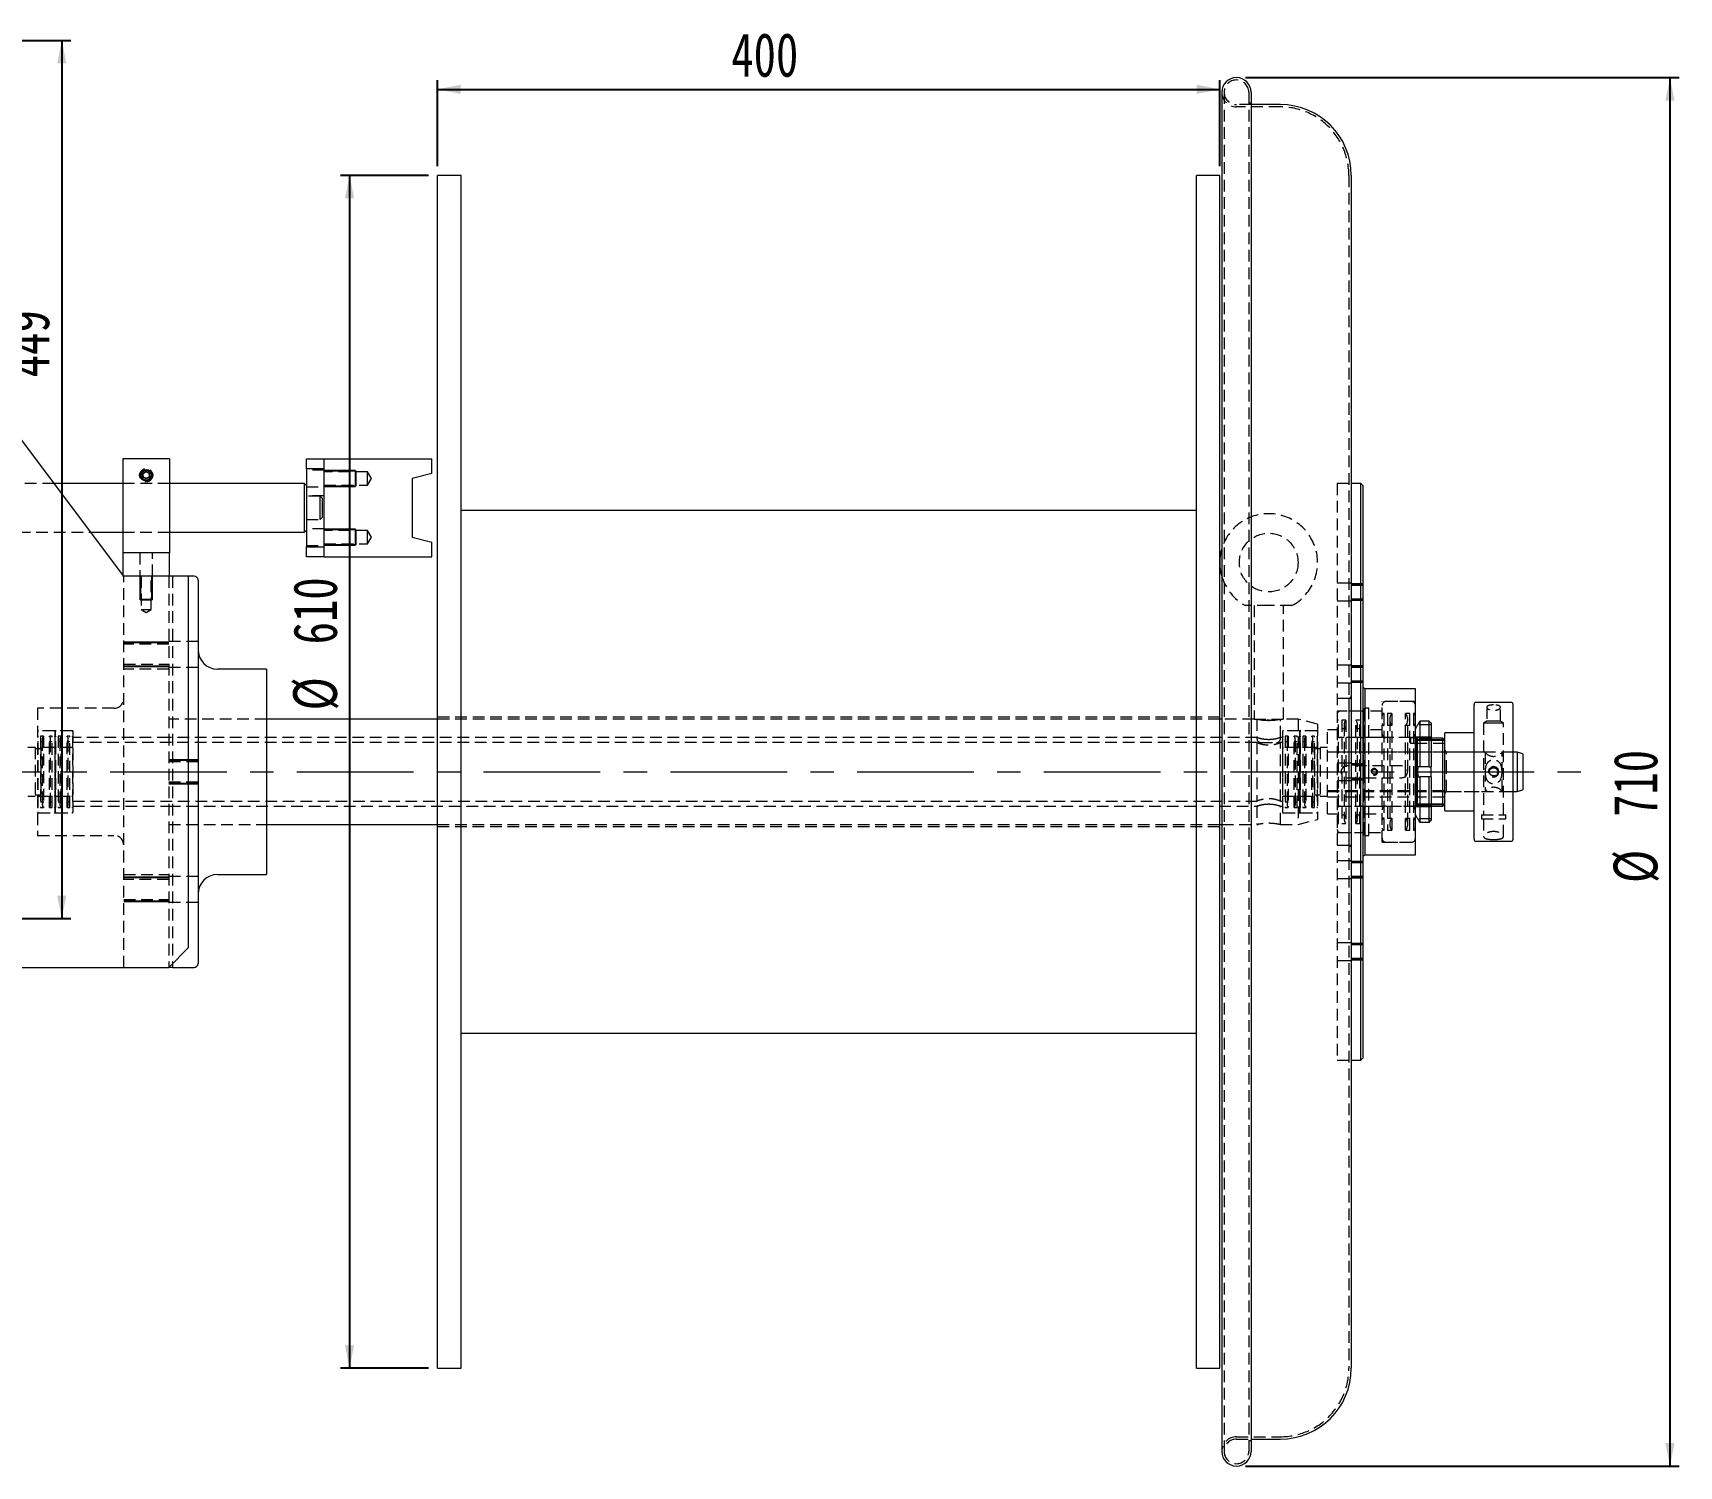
# Model space of a CAD drawing. Header units: millimetres. Extents: x 0 to 3953, y 1 to 2793.
# Drawn here: x 1233 to 2075, y 554 to 1286 of the extents above; entities that cross this region are included whole.
import ezdxf

# ---------------------------------------------------------------- set-up
doc = ezdxf.new("R2010")
doc.units = ezdxf.units.MM
doc.header["$LTSCALE"] = 4.7
doc.linetypes.add('CENTERX2', pattern=[20.32, 12.7, -2.54, 2.54, -2.54])
doc.linetypes.add('HIDDEN', pattern=[1.905, 1.27, -0.635])
doc.layers.add('D', color=1, linetype='Continuous')
doc.layers.add('SLD-0', color=7, linetype='Continuous', lineweight=15)
doc.styles.add('SLDTEXTSTYLE1', font='TXT', dxfattribs={"width": 0.75})
doc.dimstyles.new('SLDDIMSTYLE0', dxfattribs={"dimtxt": 22.38375, "dimasz": 11.75, "dimexe": 0, "dimexo": 0.0625, "dimgap": 5.595937, "dimtad": 1, "dimrnd": 1e-09, "dimzin": 12, "dimdsep": 46, "dimtxsty": 'SLDTEXTSTYLE1', "dimsah": 1, "dimcen": 0.09, "dimadec": 0, "dimazin": 3, "dimtfac": 1, "dimtofl": 0, "dimtmove": 0, "dimatfit": 3, "dimfxl": 0, "dimfrac": 2, "dimtolj": 1, "dimtzin": 12, "dimarcsym": 0})

# ---------------------------------------------------------------- blocks, each defined once
blk = doc.blocks.new('_D_13')
at = {"layer": 'D'}
for p, q in [((1435.49, 1213.59), (1390.49, 1213.59)), ((1395.15, 1213.59), (1395.15, 603.59)), ((1435.49, 603.59), (1390.49, 603.59))]:
    blk.add_line(p, q, dxfattribs=at)
for points in [[(1395.15, 1213.59), (1392.8, 1201.84), (1397.5, 1201.84)], [(1395.15, 603.59), (1397.5, 615.34), (1392.8, 615.34)]]:
    blk.add_solid(points, dxfattribs=at)
at = {"layer": 'D', "char_height": 22.384, "attachment_point": 1, "rotation": 90, "style": 'SLDTEXTSTYLE1'}
for s, insert in [('610', (1366.29, 973.78)), ('%%c', (1366.29, 939.99))]:
    blk.add_mtext(s, dxfattribs=dict(at, insert=insert))
blk = doc.blocks.new('_D_14')
at = {"layer": 'D'}
for p, q in [((1440.14, 1218.25), (1440.14, 1262.24)), ((1440.14, 1257.58), (1840.14, 1257.58)), ((1840.14, 1218.25), (1840.14, 1262.24))]:
    blk.add_line(p, q, dxfattribs=at)
for points in [[(1440.14, 1257.58), (1451.89, 1255.23), (1451.89, 1259.93)], [(1840.14, 1257.58), (1828.39, 1259.93), (1828.39, 1255.23)]]:
    blk.add_solid(points, dxfattribs=at)
at = {"layer": 'D', "insert": (1590.34, 1286.43), "char_height": 22.384, "attachment_point": 1, "style": 'SLDTEXTSTYLE1'}
blk.add_mtext('400', dxfattribs=at)
blk = doc.blocks.new('_D_16')
at = {"layer": 'D'}
for p, q in [((1207.8, 1282.59), (1252.66, 1282.59)), ((1248, 1282.59), (1248, 833.59)), ((1207.8, 833.59), (1252.66, 833.59))]:
    blk.add_line(p, q, dxfattribs=at)
for points in [[(1248, 1282.59), (1245.65, 1270.84), (1250.35, 1270.84)], [(1248, 833.59), (1250.35, 845.34), (1245.65, 845.34)]]:
    blk.add_solid(points, dxfattribs=at)
at = {"layer": 'D', "insert": (1219.15, 1110.38), "char_height": 22.384, "attachment_point": 1, "rotation": 90, "style": 'SLDTEXTSTYLE1'}
blk.add_mtext('449', dxfattribs=at)
blk = doc.blocks.new('_D_20')
at = {"layer": 'D'}
for p, q in [((1853.3, 1263.59), (2075, 1263.59)), ((2070.34, 1263.59), (2070.34, 553.59)), ((1853.3, 553.59), (2075, 553.59))]:
    blk.add_line(p, q, dxfattribs=at)
for points in [[(2070.34, 1263.59), (2067.99, 1251.84), (2072.69, 1251.84)], [(2070.34, 553.59), (2072.69, 565.34), (2067.99, 565.34)]]:
    blk.add_solid(points, dxfattribs=at)
at = {"layer": 'D', "char_height": 22.384, "attachment_point": 1, "rotation": 90, "style": 'SLDTEXTSTYLE1'}
for s, insert in [('710', (2041.49, 885.53)), ('%%c', (2041.49, 851.75))]:
    blk.add_mtext(s, dxfattribs=dict(at, insert=insert))

msp = doc.modelspace()

# ---------------------------------------------------------------- linework, layer by layer
at = {"color": 7, "linetype": 'Continuous', "lineweight": 15}
for p, q in [((1841.144, 1256.093), (1841.144, 561.093)), ((1856.144, 1256.093), (1856.144, 561.093)), ((1871.144, 1249.793), (1856.144, 1249.793)), ((1452.144, 1213.593), (1440.144, 1213.593)), ((1440.144, 908.593), (1440.144, 1213.593)), ((1452.144, 908.593), (1452.144, 1213.593)), ((1840.144, 1213.593), (1828.144, 1213.593)), ((1828.144, 908.593), (1828.144, 1213.593)), ((1840.144, 908.593), (1840.144, 1213.593)), ((1907.344, 1213.593), (1907.344, 603.593)), ((1279.644, 1008.593), (1204.644, 1108.593)), ((1303.144, 1068.593), (1279.144, 1068.593)), ((1279.144, 1068.593), (1279.144, 1020.593)), ((1303.144, 1068.593), (1303.144, 1020.593)), ((1373.144, 1068.593), (1382.144, 1068.593)), ((1373.144, 1063.593), (1373.144, 1068.593)), ((1382.144, 1063.593), (1373.144, 1063.593)), ((1373.144, 1063.593), (1373.144, 1023.593)), ((1382.144, 1018.593), (1382.144, 1068.593)), ((1382.144, 1068.593), (1437.144, 1068.593)), ((1437.144, 1061.093), (1427.144, 1058.593)), ((1437.144, 1061.093), (1437.144, 1068.593)), ((1279.144, 1056.093), (1244.019, 1056.093)), ((1372.144, 1056.093), (1303.144, 1056.093)), ((1373.144, 1055.093), (1372.144, 1056.093)), ((1372.144, 1043.593), (1372.144, 1056.093)), ((1427.144, 1058.593), (1427.144, 1028.593)), ((1912.344, 1056.093), (1907.344, 1056.093)), ((1913.344, 1055.093), (1912.344, 1056.093)), ((1912.344, 761.093), (1912.344, 1056.093)), ((1913.344, 1055.093), (1913.344, 762.093)), ((1372.144, 1031.093), (1372.144, 1043.593)), ((1828.144, 1042.293), (1452.144, 1042.293)), ((1262.769, 1031.093), (1279.144, 1031.093)), ((1303.144, 1031.093), (1372.144, 1031.093)), ((1372.144, 1031.093), (1373.144, 1032.093)), ((1427.144, 1028.593), (1437.144, 1026.093)), ((1303.144, 1020.593), (1279.144, 1020.593)), ((1279.144, 1020.593), (1279.144, 1009.259)), ((1303.144, 1008.593), (1303.144, 1020.593)), ((1373.144, 1023.593), (1382.144, 1023.593)), ((1373.144, 1018.593), (1373.144, 1023.593)), ((1382.144, 1018.593), (1373.144, 1018.593)), ((1382.144, 1018.593), (1437.144, 1018.593)), ((1437.144, 1018.593), (1437.144, 1026.093)), ((1312.644, 1008.593), (1279.644, 1008.593)), ((1315.644, 1008.593), (1312.644, 1008.593)), ((1312.644, 1008.593), (1312.644, 818.593)), ((1317.644, 1006.593), (1317.644, 810.593)), ((1352.644, 961.093), (1327.644, 961.093)), ((1352.644, 961.093), (1352.644, 856.093)), ((1914.344, 951.093), (1913.344, 952.093)), ((1940.144, 951.093), (1914.344, 951.093)), ((1914.344, 951.093), (1914.344, 866.093)), ((1940.144, 908.593), (1940.144, 951.093)), ((1970.144, 908.593), (1970.144, 943.093)), ((1989.144, 944.093), (1971.144, 944.093)), ((1990.144, 908.593), (1990.144, 943.093)), ((1440.144, 935.593), (1352.644, 935.593)), ((1841.144, 935.593), (1840.144, 935.593)), ((1942.453, 934.472), (1942.453, 911.093)), ((1947.144, 934.472), (1942.453, 934.472)), ((1947.144, 911.093), (1947.144, 934.472)), ((1941.313, 932.617), (1940.144, 930.593)), ((1948.144, 933.467), (1948.144, 911.093)), ((1970.144, 928.593), (1955.144, 928.593)), ((1955.144, 908.593), (1955.144, 928.593)), ((1954.144, 925.739), (1948.144, 925.739)), ((1954.144, 891.093), (1954.144, 925.739)), ((1954.144, 925.739), (1955.144, 924.717)), ((1992.144, 918.593), (1990.144, 918.593)), ((1995.144, 917.789), (1992.144, 918.593)), ((1992.144, 918.593), (1992.144, 898.593)), ((1995.144, 917.789), (1995.144, 899.397)), ((1947.144, 911.093), (1942.453, 911.093)), ((1947.144, 911.093), (1948.144, 911.093)), ((1948.144, 906.093), (1948.144, 911.093)), ((1440.144, 603.593), (1440.144, 908.593)), ((1452.144, 603.593), (1452.144, 908.593)), ((1828.144, 603.593), (1828.144, 908.593)), ((1840.144, 603.593), (1840.144, 908.593)), ((1940.144, 866.093), (1940.144, 908.593)), ((1941.374, 906.093), (1942.453, 906.093)), ((1942.453, 906.093), (1942.453, 882.713)), ((1947.144, 906.093), (1942.453, 906.093)), ((1947.144, 882.713), (1947.144, 906.093)), ((1948.144, 906.093), (1947.144, 906.093)), ((1948.144, 906.093), (1948.144, 883.718)), ((1955.144, 888.593), (1955.144, 908.593)), ((1970.144, 874.093), (1970.144, 908.593)), ((1990.144, 874.093), (1990.144, 908.593)), ((1990.144, 898.593), (1992.144, 898.593)), ((1992.144, 898.593), (1995.144, 899.397)), ((1940.144, 886.593), (1941.313, 884.568)), ((1948.144, 891.093), (1954.144, 891.093)), ((1954.144, 891.093), (1955.144, 892.093)), ((1955.144, 888.593), (1970.144, 888.593)), ((1352.644, 881.593), (1440.144, 881.593)), ((1840.144, 881.593), (1841.144, 881.593)), ((1947.144, 882.713), (1942.453, 882.713)), ((1971.144, 873.093), (1989.144, 873.093)), ((1913.344, 865.093), (1914.344, 866.093)), ((1914.344, 866.093), (1940.144, 866.093)), ((1327.644, 856.093), (1352.644, 856.093)), ((1302.644, 808.593), (1312.644, 818.593)), ((1172.144, 808.593), (1302.644, 808.593)), ((1304.644, 808.593), (1302.644, 808.593)), ((1304.644, 810.593), (1304.644, 808.593)), ((1304.644, 808.593), (1315.644, 808.593)), ((1452.144, 774.893), (1828.144, 774.893)), ((1907.344, 761.093), (1912.344, 761.093)), ((1912.344, 761.093), (1913.344, 762.093)), ((1440.144, 603.593), (1452.144, 603.593)), ((1828.144, 603.593), (1840.144, 603.593)), ((1856.144, 567.393), (1871.144, 567.393))]:
    msp.add_line(p, q, dxfattribs=at)
at = {"color": 7, "linetype": 'HIDDEN', "lineweight": 0}
for p, q in [((1842.344, 1256.093), (1842.344, 561.093)), ((1854.944, 1256.093), (1854.944, 561.093)), ((1856.144, 1249.793), (1848.644, 1249.793)), ((1871.144, 1248.593), (1848.644, 1248.593)), ((1856.144, 1250.593), (1854.944, 1250.593)), ((1906.144, 1213.593), (1906.144, 603.593)), ((1289.494, 1061.212), (1291.144, 1062.165)), ((1289.494, 1059.307), (1289.494, 1061.212)), ((1291.144, 1062.165), (1292.794, 1061.212)), ((1292.794, 1061.212), (1292.794, 1059.307)), ((1382.144, 1062.843), (1373.144, 1062.843)), ((1404.394, 1061.993), (1382.144, 1061.993)), ((1404.394, 1058.593), (1404.394, 1061.993)), ((1406.437, 1058.593), (1404.394, 1061.993)), ((1244.019, 1056.093), (1199.144, 1056.093)), ((1303.144, 1056.093), (1279.144, 1056.093)), ((1303.144, 1056.073), (1279.144, 1056.073)), ((1291.144, 1058.354), (1289.494, 1059.307)), ((1292.794, 1059.307), (1291.144, 1058.354)), ((1373.144, 1054.343), (1382.144, 1054.343)), ((1382.144, 1055.193), (1404.394, 1055.193)), ((1404.394, 1055.193), (1404.394, 1058.593)), ((1404.394, 1055.193), (1406.437, 1058.593)), ((1900.144, 1056.093), (1900.144, 761.093)), ((1906.144, 1056.093), (1900.144, 1056.093)), ((1382.144, 1049.643), (1373.144, 1049.643)), ((1380.144, 1049.593), (1373.144, 1049.593)), ((1380.144, 1043.593), (1380.144, 1049.593)), ((1381.144, 1048.593), (1380.144, 1049.593)), ((1381.144, 1048.593), (1381.144, 1043.593)), ((1373.144, 1037.593), (1380.144, 1037.593)), ((1373.144, 1037.543), (1382.144, 1037.543)), ((1380.144, 1037.593), (1380.144, 1043.593)), ((1380.144, 1037.593), (1381.144, 1038.593)), ((1381.144, 1043.593), (1381.144, 1038.593)), ((1199.144, 1031.093), (1262.769, 1031.093)), ((1279.144, 1031.093), (1303.144, 1031.093)), ((1279.144, 1031.093), (1303.144, 1031.093)), ((1382.144, 1032.843), (1373.144, 1032.843)), ((1404.394, 1031.993), (1382.144, 1031.993)), ((1404.394, 1028.593), (1404.394, 1031.993)), ((1406.437, 1028.593), (1404.394, 1031.993)), ((1404.394, 1025.193), (1404.394, 1028.593)), ((1404.394, 1025.193), (1406.437, 1028.593)), ((1287.844, 1020.593), (1287.844, 1008.593)), ((1294.444, 1008.593), (1294.444, 1020.593)), ((1373.144, 1024.343), (1382.144, 1024.343)), ((1382.144, 1025.193), (1404.394, 1025.193)), ((1279.144, 1009.259), (1279.144, 1008.593)), ((1279.144, 1008.593), (1279.644, 1008.593)), ((1279.644, 808.593), (1279.644, 1008.593)), ((1288.644, 1008.593), (1288.644, 991.593)), ((1293.644, 991.593), (1293.644, 1008.593)), ((1302.644, 1008.593), (1302.644, 808.593)), ((1304.644, 1008.593), (1304.644, 810.593)), ((1906.144, 1005.017), (1900.144, 1005.017)), ((1907.344, 1005.017), (1906.144, 1005.017)), ((1913.344, 1003.917), (1907.344, 1003.917)), ((1857.644, 993.593), (1857.644, 935.593)), ((1872.644, 935.593), (1872.644, 993.593)), ((1900.144, 996.017), (1906.144, 996.017)), ((1906.144, 996.017), (1907.344, 996.017)), ((1907.344, 997.117), (1913.344, 997.117)), ((1288.644, 991.593), (1293.644, 991.593)), ((1288.644, 991.593), (1291.144, 990.091)), ((1291.144, 990.091), (1293.644, 991.593)), ((1302.644, 973.797), (1279.644, 973.797)), ((1317.644, 975.197), (1302.644, 975.197)), ((1279.644, 963.597), (1302.644, 963.597)), ((1302.644, 961.093), (1279.644, 961.093)), ((1302.644, 961.093), (1279.644, 961.093)), ((1302.644, 962.197), (1317.644, 962.197)), ((1906.144, 963.093), (1900.144, 963.093)), ((1907.344, 963.093), (1906.144, 963.093)), ((1913.344, 961.993), (1907.344, 961.993)), ((1900.144, 954.093), (1906.144, 954.093)), ((1906.144, 954.093), (1907.344, 954.093)), ((1907.344, 955.193), (1913.344, 955.193)), ((1906.344, 946.093), (1900.144, 946.093)), ((1906.144, 946.093), (1900.144, 946.093)), ((1907.344, 946.093), (1906.144, 946.093)), ((1907.344, 947.093), (1906.344, 946.093)), ((1906.344, 908.593), (1906.344, 946.093)), ((1923.144, 908.593), (1923.144, 944.593)), ((1940.144, 944.593), (1923.144, 944.593)), ((1938.144, 944.593), (1925.144, 944.593)), ((1235.644, 941.093), (1235.644, 876.093)), ((1274.644, 941.093), (1235.644, 941.093)), ((1352.644, 935.593), (1302.644, 935.593)), ((1352.644, 935.593), (1302.644, 935.593)), ((1840.144, 936.593), (1440.144, 936.593)), ((1840.144, 935.593), (1440.144, 935.593)), ((1857.644, 935.593), (1841.144, 935.593)), ((1857.644, 935.593), (1872.644, 935.593)), ((1859.144, 935.593), (1859.144, 925.593)), ((1859.144, 935.593), (1859.144, 926.071)), ((1865.535, 934.932), (1864.302, 934.943)), ((1871.144, 925.593), (1871.144, 935.593)), ((1871.144, 926.073), (1871.144, 935.593)), ((1880.144, 935.593), (1872.644, 935.593)), ((1880.144, 935.593), (1880.144, 881.593)), ((1890.144, 932.913), (1880.144, 935.593)), ((1914.144, 939.593), (1900.144, 939.593)), ((1900.894, 935.093), (1900.144, 935.093)), ((1900.894, 882.093), (1900.894, 935.093)), ((1912.644, 939.593), (1901.644, 939.593)), ((1902.477, 935.093), (1902.477, 908.593)), ((1904.628, 935.093), (1902.477, 935.093)), ((1904.628, 935.093), (1904.628, 882.093)), ((1909.659, 908.593), (1909.659, 935.093)), ((1911.811, 935.093), (1909.659, 935.093)), ((1911.811, 882.093), (1911.811, 935.093)), ((1913.394, 935.093), (1913.394, 882.093)), ((1914.144, 935.093), (1913.394, 935.093)), ((1914.144, 908.593), (1914.144, 941.093)), ((1916.344, 941.093), (1914.144, 941.093)), ((1916.344, 908.593), (1916.344, 941.093)), ((1923.144, 939.593), (1916.344, 939.593)), ((1924.144, 938.426), (1923.144, 938.426)), ((1924.144, 878.759), (1924.144, 938.426)), ((1925.977, 938.426), (1925.977, 908.593)), ((1928.197, 938.426), (1925.977, 938.426)), ((1927.019, 935.343), (1927.019, 881.843)), ((1928.197, 938.426), (1928.197, 878.759)), ((1935.091, 908.593), (1935.091, 938.426)), ((1937.311, 938.426), (1935.091, 938.426)), ((1936.269, 881.843), (1936.269, 935.343)), ((1937.311, 878.759), (1937.311, 938.426)), ((1939.144, 938.426), (1939.144, 878.759)), ((1940.144, 938.426), (1939.144, 938.426)), ((1976.644, 934.494), (1974.994, 933.503)), ((1976.644, 941.622), (1976.644, 934.494)), ((1980.144, 934.494), (1976.644, 934.494)), ((1983.644, 934.494), (1980.144, 934.494)), ((1983.644, 934.494), (1983.644, 941.622)), ((1985.294, 933.503), (1983.644, 934.494)), ((1253.644, 929.593), (1235.644, 929.593)), ((1235.894, 926.759), (1235.644, 926.759)), ((1235.894, 908.593), (1235.894, 926.759)), ((1244.144, 929.593), (1236.144, 929.593)), ((1237.144, 926.759), (1237.144, 908.593)), ((1238.56, 926.759), (1237.144, 926.759)), ((1238.56, 926.759), (1238.56, 890.426)), ((1241.728, 908.593), (1241.728, 926.759)), ((1243.144, 926.759), (1241.728, 926.759)), ((1243.144, 890.426), (1243.144, 926.759)), ((1244.394, 926.759), (1244.394, 908.593)), ((1244.644, 926.759), (1244.394, 926.759)), ((1244.644, 929.093), (1244.644, 926.759)), ((1244.644, 888.093), (1244.644, 929.093)), ((1244.894, 926.759), (1244.644, 926.759)), ((1244.894, 908.593), (1244.894, 926.759)), ((1253.144, 929.593), (1245.144, 929.593)), ((1246.144, 926.759), (1246.144, 908.593)), ((1247.56, 926.759), (1246.144, 926.759)), ((1247.56, 926.759), (1247.56, 890.426)), ((1250.728, 908.593), (1250.728, 926.759)), ((1252.144, 926.759), (1250.728, 926.759)), ((1252.144, 890.426), (1252.144, 926.759)), ((1253.394, 926.759), (1253.394, 908.593)), ((1253.644, 926.759), (1253.394, 926.759)), ((1253.644, 929.593), (1253.644, 887.593)), ((1302.644, 926.093), (1253.644, 926.093)), ((1859.209, 926.093), (1302.644, 926.093)), ((1872.144, 926.093), (1871.085, 926.093)), ((1872.144, 929.593), (1872.144, 887.593)), ((1890.144, 929.593), (1872.144, 929.593)), ((1872.394, 926.759), (1872.144, 926.759)), ((1872.394, 908.593), (1872.394, 926.759)), ((1880.644, 929.593), (1872.644, 929.593)), ((1873.644, 926.759), (1873.644, 908.593)), ((1875.06, 926.759), (1873.644, 926.759)), ((1875.06, 926.759), (1875.06, 890.426)), ((1878.228, 908.593), (1878.228, 926.759)), ((1879.644, 926.759), (1878.228, 926.759)), ((1879.644, 890.426), (1879.644, 926.759)), ((1880.894, 926.759), (1880.894, 908.593)), ((1881.144, 926.759), (1880.894, 926.759)), ((1881.144, 888.093), (1881.144, 929.093)), ((1881.144, 929.093), (1881.144, 908.593)), ((1881.394, 926.759), (1881.144, 926.759)), ((1881.394, 908.593), (1881.394, 926.759)), ((1889.644, 929.593), (1881.644, 929.593)), ((1882.644, 926.759), (1882.644, 908.593)), ((1884.06, 926.759), (1882.644, 926.759)), ((1884.06, 926.759), (1884.06, 890.426)), ((1887.228, 908.593), (1887.228, 926.759)), ((1888.644, 926.759), (1887.228, 926.759)), ((1888.644, 890.426), (1888.644, 926.759)), ((1889.894, 926.759), (1889.894, 908.593)), ((1890.144, 926.759), (1889.894, 926.759)), ((1890.144, 932.913), (1890.144, 884.272)), ((1895.144, 887.093), (1895.144, 930.093)), ((1900.144, 930.093), (1895.144, 930.093)), ((1900.894, 930.593), (1900.144, 930.593)), ((1937.687, 926.093), (1900.144, 926.093)), ((1912.644, 926.093), (1901.644, 926.093)), ((1904.628, 930.593), (1902.477, 930.593)), ((1903.769, 932.843), (1903.769, 884.343)), ((1911.811, 930.593), (1909.659, 930.593)), ((1910.519, 884.343), (1910.519, 932.843)), ((1914.144, 930.593), (1913.394, 930.593)), ((1923.144, 930.093), (1914.144, 930.093)), ((1923.144, 926.143), (1914.144, 926.143)), ((1924.144, 932.259), (1923.144, 932.259)), ((1938.144, 926.093), (1925.144, 926.093)), ((1928.197, 932.259), (1925.977, 932.259)), ((1937.311, 932.259), (1935.091, 932.259)), ((1937.644, 926.093), (1937.644, 923.093)), ((1940.144, 932.259), (1939.144, 932.259)), ((1948.144, 932.593), (1941.374, 932.593)), ((1980.144, 933.503), (1974.994, 933.503)), ((1974.994, 933.503), (1974.994, 886.593)), ((1985.294, 933.503), (1980.144, 933.503)), ((1985.294, 886.593), (1985.294, 933.503)), ((1234.294, 921.093), (1230.644, 921.093)), ((1234.294, 921.093), (1234.294, 896.093)), ((1237.294, 920.343), (1234.294, 920.343)), ((1235.894, 923.926), (1235.644, 923.926)), ((1244.144, 921.093), (1236.144, 921.093)), ((1238.56, 923.926), (1237.144, 923.926)), ((1237.294, 921.093), (1237.294, 896.093)), ((1253.644, 921.093), (1237.294, 921.093)), ((1238.019, 925.343), (1238.019, 891.843)), ((1243.144, 923.926), (1241.728, 923.926)), ((1242.269, 891.843), (1242.269, 925.343)), ((1244.644, 923.926), (1244.394, 923.926)), ((1244.894, 923.926), (1244.644, 923.926)), ((1253.144, 921.093), (1245.144, 921.093)), ((1247.56, 923.926), (1246.144, 923.926)), ((1247.019, 925.343), (1247.019, 891.843)), ((1252.144, 923.926), (1250.728, 923.926)), ((1251.269, 891.843), (1251.269, 925.343)), ((1253.644, 923.926), (1253.394, 923.926)), ((1859.144, 923.593), (1253.644, 923.593)), ((1859.144, 923.593), (1859.144, 893.593)), ((1861.144, 923.593), (1869.144, 923.593)), ((1864.648, 925.061), (1865.645, 925.062)), ((1872.144, 923.593), (1871.064, 923.593)), ((1871.144, 893.593), (1871.144, 923.593)), ((1872.394, 923.926), (1872.144, 923.926)), ((1888.494, 921.093), (1872.144, 921.093)), ((1880.644, 921.093), (1872.644, 921.093)), ((1875.06, 923.926), (1873.644, 923.926)), ((1874.519, 925.343), (1874.519, 891.843)), ((1879.644, 923.926), (1878.228, 923.926)), ((1878.769, 891.843), (1878.769, 925.343)), ((1881.144, 923.926), (1880.894, 923.926)), ((1881.394, 923.926), (1881.144, 923.926)), ((1889.644, 921.093), (1881.644, 921.093)), ((1884.06, 923.926), (1882.644, 923.926)), ((1883.519, 925.343), (1883.519, 891.843)), ((1888.644, 923.926), (1887.228, 923.926)), ((1887.769, 891.843), (1887.769, 925.343)), ((1888.494, 921.093), (1888.494, 896.093)), ((1891.494, 920.343), (1888.494, 920.343)), ((1890.144, 923.926), (1889.894, 923.926)), ((1891.494, 921.093), (1891.494, 896.093)), ((1895.144, 921.093), (1891.494, 921.093)), ((1955.144, 918.593), (1895.144, 918.593)), ((1975.821, 918.593), (1895.144, 918.593)), ((1941.144, 923.093), (1937.644, 923.093)), ((1948.144, 925.093), (1940.144, 925.093)), ((1948.144, 925.739), (1941.144, 925.739)), ((1955.144, 923.093), (1941.144, 923.093)), ((1956.144, 918.593), (1955.144, 919.593)), ((1956.144, 908.593), (1956.144, 918.593)), ((1990.144, 918.593), (1956.144, 918.593)), ((1975.821, 918.593), (1975.821, 898.593)), ((1984.467, 898.593), (1984.467, 918.593)), ((1990.144, 918.593), (1984.467, 918.593)), ((1317.644, 913.693), (1302.644, 913.693)), ((1906.144, 913.093), (1900.144, 913.093)), ((1933.144, 911.593), (1905.144, 911.593)), ((1907.344, 913.093), (1906.144, 913.093)), ((1913.344, 911.993), (1907.344, 911.993)), ((1235.894, 890.426), (1235.894, 908.593)), ((1237.144, 908.593), (1237.144, 890.426)), ((1241.728, 890.426), (1241.728, 908.593)), ((1244.394, 908.593), (1244.394, 890.426)), ((1244.644, 908.593), (1244.644, 888.093)), ((1244.894, 890.426), (1244.894, 908.593)), ((1246.144, 908.593), (1246.144, 890.426)), ((1250.728, 890.426), (1250.728, 908.593)), ((1253.394, 908.593), (1253.394, 890.426)), ((1302.644, 903.493), (1317.644, 903.493)), ((1872.394, 890.426), (1872.394, 908.593)), ((1873.644, 908.593), (1873.644, 890.426)), ((1878.228, 890.426), (1878.228, 908.593)), ((1880.894, 908.593), (1880.894, 890.426)), ((1881.144, 908.593), (1881.144, 888.093)), ((1881.394, 890.426), (1881.394, 908.593)), ((1882.644, 908.593), (1882.644, 890.426)), ((1887.228, 890.426), (1887.228, 908.593)), ((1889.894, 908.593), (1889.894, 890.426)), ((1900.144, 904.093), (1906.144, 904.093)), ((1902.477, 908.593), (1902.477, 882.093)), ((1905.144, 905.593), (1933.144, 905.593)), ((1906.144, 904.093), (1907.344, 904.093)), ((1906.344, 871.093), (1906.344, 908.593)), ((1907.344, 905.193), (1913.344, 905.193)), ((1909.659, 882.093), (1909.659, 908.593)), ((1914.144, 876.093), (1914.144, 908.593)), ((1916.344, 876.093), (1916.344, 908.593)), ((1923.144, 872.593), (1923.144, 908.593)), ((1925.977, 908.593), (1925.977, 878.759)), ((1935.091, 878.759), (1935.091, 908.593)), ((1956.144, 898.593), (1956.144, 908.593)), ((1230.644, 896.093), (1234.294, 896.093)), ((1234.294, 896.843), (1237.294, 896.843)), ((1235.644, 893.259), (1235.894, 893.259)), ((1236.144, 896.093), (1244.144, 896.093)), ((1237.144, 893.259), (1238.56, 893.259)), ((1237.294, 896.093), (1253.644, 896.093)), ((1241.728, 893.259), (1243.144, 893.259)), ((1244.394, 893.259), (1244.644, 893.259)), ((1244.644, 893.259), (1244.894, 893.259)), ((1245.144, 896.093), (1253.144, 896.093)), ((1246.144, 893.259), (1247.56, 893.259)), ((1250.728, 893.259), (1252.144, 893.259)), ((1253.394, 893.259), (1253.644, 893.259)), ((1253.644, 893.593), (1859.224, 893.593)), ((1871.144, 893.593), (1872.144, 893.593)), ((1872.144, 896.093), (1888.494, 896.093)), ((1872.144, 893.259), (1872.394, 893.259)), ((1872.644, 896.093), (1880.644, 896.093)), ((1873.644, 893.259), (1875.06, 893.259)), ((1878.228, 893.259), (1879.644, 893.259)), ((1880.894, 893.259), (1881.144, 893.259)), ((1881.144, 893.259), (1881.394, 893.259)), ((1881.644, 896.093), (1889.644, 896.093)), ((1882.644, 893.259), (1884.06, 893.259)), ((1887.228, 893.259), (1888.644, 893.259)), ((1888.494, 896.843), (1891.494, 896.843)), ((1889.894, 893.259), (1890.144, 893.259)), ((1891.494, 896.093), (1895.144, 896.093)), ((1895.144, 899.053), (1955.144, 899.053)), ((1895.144, 898.593), (1975.821, 898.593)), ((1895.144, 895.793), (1955.144, 895.793)), ((1955.144, 897.593), (1956.144, 898.593)), ((1956.144, 898.593), (1990.144, 898.593)), ((1984.467, 898.593), (1990.144, 898.593)), ((1235.644, 890.426), (1235.894, 890.426)), ((1235.644, 887.593), (1253.644, 887.593)), ((1236.144, 887.593), (1244.144, 887.593)), ((1237.144, 890.426), (1238.56, 890.426)), ((1241.728, 890.426), (1243.144, 890.426)), ((1244.394, 890.426), (1244.644, 890.426)), ((1244.644, 890.426), (1244.894, 890.426)), ((1245.144, 887.593), (1253.144, 887.593)), ((1246.144, 890.426), (1247.56, 890.426)), ((1250.728, 890.426), (1252.144, 890.426)), ((1253.394, 890.426), (1253.644, 890.426)), ((1253.644, 891.093), (1302.644, 891.093)), ((1302.644, 891.093), (1859.203, 891.093)), ((1859.144, 891.113), (1859.144, 881.593)), ((1865.639, 892.125), (1864.643, 892.123)), ((1871.079, 891.093), (1872.144, 891.093)), ((1871.144, 881.593), (1871.144, 891.115)), ((1872.144, 890.426), (1872.394, 890.426)), ((1872.144, 887.593), (1890.144, 887.593)), ((1872.644, 887.593), (1880.644, 887.593)), ((1873.644, 890.426), (1875.06, 890.426)), ((1878.228, 890.426), (1879.644, 890.426)), ((1880.144, 881.593), (1890.144, 884.272)), ((1880.894, 890.426), (1881.144, 890.426)), ((1881.144, 890.426), (1881.394, 890.426)), ((1881.644, 887.593), (1889.644, 887.593)), ((1882.644, 890.426), (1884.06, 890.426)), ((1887.228, 890.426), (1888.644, 890.426)), ((1889.894, 890.426), (1890.144, 890.426)), ((1895.144, 887.093), (1900.144, 887.093)), ((1900.144, 891.093), (1948.144, 891.093)), ((1900.144, 886.593), (1900.894, 886.593)), ((1901.644, 891.093), (1912.644, 891.093)), ((1902.477, 886.593), (1904.628, 886.593)), ((1909.659, 886.593), (1911.811, 886.593)), ((1913.394, 886.593), (1914.144, 886.593)), ((1914.144, 891.043), (1923.144, 891.043)), ((1914.144, 887.093), (1923.144, 887.093)), ((1923.144, 884.926), (1924.144, 884.926)), ((1925.144, 891.093), (1938.144, 891.093)), ((1925.977, 884.926), (1928.197, 884.926)), ((1935.091, 884.926), (1937.311, 884.926)), ((1939.144, 884.926), (1940.144, 884.926)), ((1940.144, 892.093), (1948.144, 892.093)), ((1948.144, 884.593), (1941.374, 884.593)), ((1973.894, 886.593), (1986.394, 886.593)), ((1973.894, 886.593), (1973.894, 884.593)), ((1973.894, 884.593), (1986.394, 884.593)), ((1975.044, 884.593), (1975.044, 875.568)), ((1985.244, 875.57), (1985.244, 884.593)), ((1986.394, 884.593), (1986.394, 886.593)), ((1235.644, 876.093), (1274.644, 876.093)), ((1302.644, 881.593), (1352.644, 881.593)), ((1302.644, 881.593), (1352.644, 881.593)), ((1440.144, 881.593), (1840.144, 881.593)), ((1440.144, 880.593), (1840.144, 880.593)), ((1841.144, 881.593), (1859.223, 881.593)), ((1871.144, 881.593), (1880.144, 881.593)), ((1900.144, 882.093), (1900.894, 882.093)), ((1900.144, 877.593), (1914.144, 877.593)), ((1901.644, 877.593), (1912.644, 877.593)), ((1902.477, 882.093), (1904.628, 882.093)), ((1909.659, 882.093), (1911.811, 882.093)), ((1913.394, 882.093), (1914.144, 882.093)), ((1914.144, 876.093), (1916.344, 876.093)), ((1916.344, 877.593), (1923.144, 877.593)), ((1923.144, 878.759), (1924.144, 878.759)), ((1925.977, 878.759), (1928.197, 878.759)), ((1935.091, 878.759), (1937.311, 878.759)), ((1939.144, 878.759), (1940.144, 878.759)), ((1900.144, 871.093), (1906.344, 871.093)), ((1900.144, 871.093), (1906.144, 871.093)), ((1906.144, 871.093), (1907.344, 871.093)), ((1906.344, 871.093), (1907.344, 870.093)), ((1923.144, 872.593), (1940.144, 872.593)), ((1925.144, 872.593), (1938.144, 872.593)), ((1906.144, 863.093), (1900.144, 863.093)), ((1907.344, 863.093), (1906.144, 863.093)), ((1913.344, 861.993), (1907.344, 861.993)), ((1279.644, 856.093), (1302.644, 856.093)), ((1279.644, 856.093), (1302.644, 856.093)), ((1302.644, 853.589), (1279.644, 853.589)), ((1317.644, 854.989), (1302.644, 854.989)), ((1900.144, 854.093), (1906.144, 854.093)), ((1906.144, 854.093), (1907.344, 854.093)), ((1907.344, 855.193), (1913.344, 855.193)), ((1279.644, 843.389), (1302.644, 843.389)), ((1302.644, 841.989), (1317.644, 841.989)), ((1906.144, 821.169), (1900.144, 821.169)), ((1907.344, 821.169), (1906.144, 821.169)), ((1913.344, 820.069), (1907.344, 820.069)), ((1900.144, 812.169), (1906.144, 812.169)), ((1906.144, 812.169), (1907.344, 812.169)), ((1907.344, 813.269), (1913.344, 813.269)), ((1900.144, 761.093), (1906.144, 761.093)), ((1848.644, 568.593), (1871.144, 568.593)), ((1848.644, 567.393), (1856.144, 567.393)), ((1854.944, 566.593), (1856.144, 566.593))]:
    msp.add_line(p, q, dxfattribs=at)
at = {"color": 7, "linetype": 'Continuous', "lineweight": 15, "flags": 128}
for points in [[(1941.374, 932.593), (1942.28, 934.171), (1942.453, 934.472)], [(1948.144, 933.467), (1947.386, 934.229), (1947.144, 934.472)], [(1942.453, 882.713), (1941.528, 884.324), (1941.374, 884.593)], [(1947.144, 882.713), (1948.104, 883.678), (1948.144, 883.718)]]:
    msp.add_lwpolyline(points, dxfattribs=at)
at = {"color": 7, "linetype": 'HIDDEN', "lineweight": 0}
for centre, radius in [((1291.144, 1060.259), 3.366), ((1291.144, 1060.259), 3.3), ((1291.144, 1060.259), 1.56), ((1865.144, 1015.593), 15), ((1919.144, 908.593), 1.25)]:
    msp.add_circle(centre, radius, dxfattribs=at)
at = {"color": 7, "linetype": 'Continuous', "lineweight": 15}
for radius in [3, 2.75, 2.5]:
    msp.add_circle((1291.144, 1060.259), radius, dxfattribs=at)
for centre, radius, start, end in [((1848.644, 1256.093), 7.5, 360, 180), ((1871.144, 1213.593), 36.2, 360, 90), ((1865.144, 1015.593), 25, 163.739795, 196.260205), ((1315.644, 1006.593), 2, 0, 90), ((1327.644, 971.093), 10, 180, 270), ((1971.144, 943.093), 1, 90, 180), ((1989.144, 943.093), 1, 360, 90), ((1971.144, 874.093), 1, 180, 270), ((1989.144, 874.093), 1, 270, 360), ((1327.644, 846.093), 10, 90, 180), ((1315.644, 810.593), 2, 270, 0), ((1871.144, 603.593), 36.2, 270, 360), ((1848.644, 561.093), 7.5, 180, 360)]:
    msp.add_arc(centre, radius, start, end, dxfattribs=at)
at = {"color": 7, "linetype": 'HIDDEN', "lineweight": 0}
for centre, radius, start, end in [((1848.644, 1256.093), 7.5, 180, 270), ((1848.644, 1256.093), 6.3, 360, 180), ((1848.644, 1256.093), 6.3, 180, 270), ((1871.144, 1213.593), 35, 360, 90), ((1865.144, 1015.593), 25, 298.357637, 163.739795), ((1865.144, 1015.593), 25, 196.260205, 241.642363), ((1274.644, 946.093), 5, 270, 0), ((1925.144, 942.593), 2, 90, 180), ((1938.144, 942.593), 2, 0, 90), ((1901.644, 938.093), 1.5, 90, 180), ((1900.894, 934.343), 0.75, 90, 180), ((1907.144, 932.843), 3.375, 138.189685, 180), ((1907.144, 932.843), 3.375, 0, 41.810315), ((1912.644, 938.093), 1.5, 0, 90), ((1913.394, 934.343), 0.75, 0, 90), ((1924.144, 937.426), 1, 90, 180), ((1931.644, 935.343), 4.625, 138.189685, 180), ((1931.644, 935.343), 4.625, 180, 221.810315), ((1931.644, 935.343), 4.625, 0, 41.810315), ((1931.644, 935.343), 4.625, 318.189685, 0), ((1939.144, 937.426), 1, 0, 90), ((1236.144, 929.093), 0.5, 90, 180), ((1235.894, 926.509), 0.25, 90, 180), ((1240.144, 925.343), 2.125, 138.189685, 180), ((1240.144, 925.343), 2.125, 0, 41.810315), ((1244.144, 929.093), 0.5, 0, 90), ((1244.394, 926.509), 0.25, 0, 90), ((1245.144, 929.093), 0.5, 90, 180), ((1244.894, 926.509), 0.25, 90, 180), ((1249.144, 925.343), 2.125, 138.189685, 180), ((1249.144, 925.343), 2.125, 0, 41.810315), ((1253.144, 929.093), 0.5, 0, 90), ((1253.394, 926.509), 0.25, 0, 90), ((1872.644, 929.093), 0.5, 90, 180), ((1872.394, 926.509), 0.25, 90, 180), ((1876.644, 925.343), 2.125, 138.189685, 180), ((1876.644, 925.343), 2.125, 0, 41.810315), ((1880.644, 929.093), 0.5, 0, 90), ((1880.894, 926.509), 0.25, 0, 90), ((1881.644, 929.093), 0.5, 90, 180), ((1881.394, 926.509), 0.25, 90, 180), ((1885.644, 925.343), 2.125, 138.189685, 180), ((1885.644, 925.343), 2.125, 0, 41.810315), ((1889.644, 929.093), 0.5, 0, 90), ((1889.894, 926.509), 0.25, 0, 90), ((1900.894, 931.343), 0.75, 180, 270), ((1901.644, 927.593), 1.5, 180, 270), ((1907.144, 932.843), 3.375, 180, 221.810315), ((1907.144, 932.843), 3.375, 318.189685, 0), ((1912.644, 927.593), 1.5, 270, 0), ((1913.394, 931.343), 0.75, 270, 0), ((1924.144, 933.259), 1, 180, 270), ((1925.144, 928.093), 2, 180, 270), ((1938.144, 928.093), 2, 270, 0), ((1939.144, 933.259), 1, 270, 0), ((1235.894, 924.176), 0.25, 180, 270), ((1236.144, 921.593), 0.5, 180, 270), ((1240.144, 925.343), 2.125, 180, 221.810315), ((1240.144, 925.343), 2.125, 318.189685, 0), ((1244.144, 921.593), 0.5, 270, 0), ((1244.394, 924.176), 0.25, 270, 0), ((1244.894, 924.176), 0.25, 180, 270), ((1245.144, 921.593), 0.5, 180, 270), ((1249.144, 925.343), 2.125, 180, 221.810315), ((1249.144, 925.343), 2.125, 318.189685, 0), ((1253.144, 921.593), 0.5, 270, 0), ((1253.394, 924.176), 0.25, 270, 0), ((1861.144, 925.593), 2, 180, 270), ((1869.144, 925.593), 2, 270, 0), ((1872.394, 924.176), 0.25, 180, 270), ((1872.644, 921.593), 0.5, 180, 270), ((1876.644, 925.343), 2.125, 180, 221.810315), ((1876.644, 925.343), 2.125, 318.189685, 0), ((1880.644, 921.593), 0.5, 270, 0), ((1880.894, 924.176), 0.25, 270, 0), ((1881.394, 924.176), 0.25, 180, 270), ((1881.644, 921.593), 0.5, 180, 270), ((1885.644, 925.343), 2.125, 180, 221.810315), ((1885.644, 925.343), 2.125, 318.189685, 0), ((1889.644, 921.593), 0.5, 270, 0), ((1889.894, 924.176), 0.25, 270, 0), ((1980.144, 921.993), 5.5, 218.183482, 321.816518), ((1236.144, 895.593), 0.5, 90, 180), ((1235.894, 893.009), 0.25, 90, 180), ((1240.144, 891.843), 2.125, 138.189685, 180), ((1240.144, 891.843), 2.125, 0, 41.810315), ((1244.144, 895.593), 0.5, 0, 90), ((1244.394, 893.009), 0.25, 0, 90), ((1245.144, 895.593), 0.5, 90, 180), ((1244.894, 893.009), 0.25, 90, 180), ((1249.144, 891.843), 2.125, 138.189685, 180), ((1249.144, 891.843), 2.125, 0, 41.810315), ((1253.144, 895.593), 0.5, 0, 90), ((1253.394, 893.009), 0.25, 0, 90), ((1872.644, 895.593), 0.5, 90, 180), ((1872.394, 893.009), 0.25, 90, 180), ((1876.644, 891.843), 2.125, 138.189685, 180), ((1876.644, 891.843), 2.125, 0, 41.810315), ((1880.644, 895.593), 0.5, 0, 90), ((1880.894, 893.009), 0.25, 0, 90), ((1881.644, 895.593), 0.5, 90, 180), ((1881.394, 893.009), 0.25, 90, 180), ((1885.644, 891.843), 2.125, 138.189685, 180), ((1885.644, 891.843), 2.125, 0, 41.810315), ((1889.644, 895.593), 0.5, 0, 90), ((1889.894, 893.009), 0.25, 0, 90), ((1980.144, 895.193), 5.5, 38.183482, 141.816518), ((1235.894, 890.676), 0.25, 180, 270), ((1236.144, 888.093), 0.5, 180, 270), ((1240.144, 891.843), 2.125, 180, 221.810315), ((1240.144, 891.843), 2.125, 318.189685, 0), ((1244.144, 888.093), 0.5, 270, 0), ((1244.394, 890.676), 0.25, 270, 0), ((1244.894, 890.676), 0.25, 180, 270), ((1245.144, 888.093), 0.5, 180, 270), ((1249.144, 891.843), 2.125, 180, 221.810315), ((1249.144, 891.843), 2.125, 318.189685, 0), ((1253.144, 888.093), 0.5, 270, 0), ((1253.394, 890.676), 0.25, 270, 0), ((1872.394, 890.676), 0.25, 180, 270), ((1872.644, 888.093), 0.5, 180, 270), ((1876.644, 891.843), 2.125, 180, 221.810315), ((1876.644, 891.843), 2.125, 318.189685, 0), ((1880.644, 888.093), 0.5, 270, 0), ((1880.894, 890.676), 0.25, 270, 0), ((1881.394, 890.676), 0.25, 180, 270), ((1881.644, 888.093), 0.5, 180, 270), ((1885.644, 891.843), 2.125, 180, 221.810315), ((1885.644, 891.843), 2.125, 318.189685, 0), ((1889.644, 888.093), 0.5, 270, 0), ((1889.894, 890.676), 0.25, 270, 0), ((1901.644, 889.593), 1.5, 90, 180), ((1900.894, 885.843), 0.75, 90, 180), ((1907.144, 884.343), 3.375, 138.189685, 180), ((1907.144, 884.343), 3.375, 180, 221.810315), ((1907.144, 884.343), 3.375, 0, 41.810315), ((1907.144, 884.343), 3.375, 318.189685, 0), ((1912.644, 889.593), 1.5, 0, 90), ((1913.394, 885.843), 0.75, 0, 90), ((1925.144, 889.093), 2, 90, 180), ((1924.144, 883.926), 1, 90, 180), ((1931.644, 881.843), 4.625, 138.189685, 180), ((1931.644, 881.843), 4.625, 0, 41.810315), ((1938.144, 889.093), 2, 0, 90), ((1939.144, 883.926), 1, 0, 90), ((1274.644, 871.093), 5, 0, 90), ((1900.894, 882.843), 0.75, 180, 270), ((1901.644, 879.093), 1.5, 180, 270), ((1912.644, 879.093), 1.5, 270, 0), ((1913.394, 882.843), 0.75, 270, 0), ((1924.144, 879.759), 1, 180, 270), ((1931.644, 881.843), 4.625, 180, 221.810315), ((1931.644, 881.843), 4.625, 318.189685, 0), ((1939.144, 879.759), 1, 270, 0), ((1925.144, 874.593), 2, 180, 270), ((1938.144, 874.593), 2, 270, 0), ((1871.144, 603.593), 35, 270, 360), ((1848.644, 561.093), 7.5, 90, 180), ((1848.644, 561.093), 6.3, 90, 180), ((1848.644, 561.093), 6.3, 180, 360)]:
    msp.add_arc(centre, radius, start, end, dxfattribs=at)
for points, knots in [([(1865.144, 993.593), (1863.14, 993.593), (1860.437, 993.593), (1856.972, 993.593), (1855.248, 993.593), (1854.103, 993.593), (1853.584, 993.593), (1853.309, 993.593), (1853.281, 993.593), (1853.27, 993.593)], [0, 0, 0, 0, 0.4601635, 0.6206978, 0.8021359, 0.8643385, 0.92694, 0.9689189, 1, 1, 1, 1]), ([(1877.018, 993.593), (1877.013, 993.593), (1876.999, 993.593), (1876.823, 993.593), (1876.322, 993.593), (1875.111, 993.593), (1872.657, 993.593), (1869.181, 993.593), (1866.494, 993.593), (1865.144, 993.593)], [0, 0, 0, 0, 0.020307, 0.0573568, 0.1120111, 0.2014522, 0.3816423, 0.6891245, 1, 1, 1, 1]), ([(1980.144, 942.798), (1980.526, 942.788), (1981.289, 942.768), (1982.308, 942.606), (1983.099, 942.347), (1983.585, 941.985), (1983.704, 941.532), (1983.405, 941.021), (1982.686, 940.526), (1981.635, 940.157), (1980.452, 939.999), (1979.326, 940.047), (1978.329, 940.257), (1977.484, 940.6), (1976.858, 941.053), (1976.573, 941.56), (1976.732, 942.041), (1977.339, 942.421), (1978.28, 942.669), (1979.271, 942.783), (1979.905, 942.794), (1980.144, 942.798)], [0, 0, 0, 0, 0.0501387, 0.1002551, 0.1509643, 0.2034243, 0.2586124, 0.3169625, 0.3772392, 0.4357406, 0.4885077, 0.5358401, 0.5818553, 0.6306559, 0.6845299, 0.7431461, 0.8034237, 0.8617119, 0.9165153, 0.968487, 1, 1, 1, 1]), ([(1859.169, 935.587), (1859.213, 935.577), (1859.304, 935.557), (1860.233, 935.363), (1861.677, 935.129), (1863.41, 934.949), (1864.617, 934.927), (1865.144, 934.918)], [0, 0, 0, 0, 0.1924534, 0.4021106, 0.6158852, 0.8325255, 1, 1, 1, 1]), ([(1865.144, 934.918), (1865.809, 934.933), (1867.138, 934.963), (1868.92, 935.174), (1870.274, 935.405), (1871.062, 935.574), (1871.069, 935.576), (1871.072, 935.577)], [0, 0, 0, 0, 0.2112103, 0.4222894, 0.6366765, 0.853345, 1, 1, 1, 1]), ([(1865.144, 925.032), (1864.492, 925.055), (1863.189, 925.102), (1861.435, 925.425), (1860.07, 925.785), (1859.242, 926.059), (1859.219, 926.067), (1859.209, 926.071)], [0, 0, 0, 0, 0.2061154, 0.4119329, 0.625515, 0.8449133, 1, 1, 1, 1]), ([(1871.085, 926.073), (1871.073, 926.069), (1871.046, 926.059), (1870.277, 925.804), (1868.969, 925.452), (1867.186, 925.108), (1865.818, 925.057), (1865.144, 925.032)], [0, 0, 0, 0, 0.1550903, 0.3575329, 0.5677755, 0.7867823, 1, 1, 1, 1]), ([(1941.144, 925.739), (1940.755, 925.747), (1939.977, 925.763), (1938.935, 925.874), (1938.147, 925.995), (1937.69, 926.083), (1937.688, 926.084), (1937.687, 926.084)], [0, 0, 0, 0, 0.2119002, 0.4236955, 0.6381795, 0.8544918, 1, 1, 1, 1]), ([(1859.144, 923.593), (1859.205, 923.568), (1859.327, 923.518), (1860.275, 923.163), (1861.706, 922.733), (1863.572, 922.381), (1865.595, 922.301), (1867.486, 922.503), (1869.139, 922.886), (1870.405, 923.302), (1871.108, 923.578), (1871.075, 923.565), (1871.064, 923.561)], [0, 0, 0, 0, 0.1017826, 0.2033996, 0.3093866, 0.4200175, 0.5255577, 0.6238095, 0.7241282, 0.8321949, 0.9423093, 1, 1, 1, 1]), ([(1905.144, 911.593), (1904.815, 911.561), (1904.158, 911.498), (1903.278, 911.007), (1902.588, 910.272), (1902.176, 909.33), (1902.102, 908.314), (1902.356, 907.349), (1902.903, 906.516), (1903.703, 905.897), (1904.505, 905.622), (1904.996, 905.599), (1905.144, 905.593)], [0, 0, 0, 0, 0.1040388, 0.2079573, 0.3148702, 0.4239431, 0.5298727, 0.6324536, 0.7362662, 0.8440766, 0.9528714, 1, 1, 1, 1]), ([(1933.144, 905.593), (1933.473, 905.624), (1934.13, 905.688), (1935.01, 906.179), (1935.7, 906.914), (1936.112, 907.855), (1936.186, 908.872), (1935.932, 909.837), (1935.385, 910.669), (1934.584, 911.288), (1933.783, 911.564), (1933.292, 911.586), (1933.144, 911.593)], [0, 0, 0, 0, 0.1040335, 0.20796, 0.3148673, 0.4239412, 0.5298723, 0.6324588, 0.7362697, 0.8440811, 0.952871, 1, 1, 1, 1]), ([(1984.33, 908.593), (1984.287, 909.468), (1984.212, 910.998), (1983.567, 912.819), (1982.671, 913.942), (1981.6, 914.581), (1980.435, 914.834), (1979.284, 914.747), (1978.264, 914.369), (1977.308, 913.637), (1976.48, 912.332), (1976.009, 910.406), (1975.9, 908.004), (1976.177, 905.758), (1976.908, 904.053), (1977.844, 903.065), (1978.931, 902.523), (1980.086, 902.344), (1981.211, 902.49), (1982.204, 902.922), (1983.135, 903.728), (1983.915, 905.141), (1984.279, 906.886), (1984.316, 908.124), (1984.33, 908.593)], [0, 0, 0, 0, 0.074841, 0.1308786, 0.1729975, 0.2078698, 0.2428872, 0.2744905, 0.3053525, 0.3380398, 0.3846112, 0.447754, 0.5126537, 0.5896557, 0.6412802, 0.6813688, 0.7151965, 0.7491375, 0.7803608, 0.8113826, 0.8447266, 0.8935783, 0.9597081, 1, 1, 1, 1]), ([(1978.044, 908.593), (1978.065, 908.368), (1978.107, 907.918), (1978.436, 907.313), (1978.934, 906.827), (1979.588, 906.525), (1980.296, 906.461), (1980.961, 906.621), (1981.54, 906.975), (1981.991, 907.511), (1982.245, 908.184), (1982.259, 908.889), (1982.059, 909.534), (1981.67, 910.089), (1981.101, 910.508), (1980.411, 910.716), (1979.711, 910.684), (1979.078, 910.443), (1978.545, 910.012), (1978.166, 909.412), (1978.048, 908.898), (1978.044, 908.625), (1978.044, 908.593)], [0, 0, 0, 0, 0.0505835, 0.1010573, 0.1542568, 0.2096073, 0.2621628, 0.3116748, 0.3619621, 0.4156731, 0.470964, 0.5227518, 0.5714628, 0.6222141, 0.6768763, 0.7315485, 0.7825332, 0.8318718, 0.8834318, 0.9383281, 0.9926862, 1, 1, 1, 1]), ([(1871.144, 893.593), (1871.083, 893.618), (1870.96, 893.668), (1870.012, 894.023), (1868.581, 894.453), (1866.716, 894.805), (1864.692, 894.885), (1862.802, 894.683), (1861.148, 894.3), (1859.883, 893.884), (1859.18, 893.607), (1859.212, 893.62), (1859.224, 893.625)], [0, 0, 0, 0, 0.1017827, 0.2033996, 0.3093889, 0.4200171, 0.5255573, 0.6238091, 0.7241282, 0.832195, 0.9423093, 1, 1, 1, 1]), ([(1859.422, 891.184), (1859.318, 891.15), (1859.021, 891.052), (1859.24, 891.126), (1859.992, 891.375), (1861.324, 891.736), (1863.101, 892.077), (1864.469, 892.128), (1865.144, 892.153)], [0, 0, 0, 0, 0.0952629, 0.2725967, 0.4468844, 0.6278874, 0.8164357, 1, 1, 1, 1]), ([(1865.144, 892.153), (1865.796, 892.13), (1867.099, 892.084), (1868.853, 891.76), (1870.218, 891.401), (1871.046, 891.127), (1871.069, 891.118), (1871.079, 891.115)], [0, 0, 0, 0, 0.2061152, 0.4119331, 0.6255152, 0.8449134, 1, 1, 1, 1]), ([(1871.144, 881.593), (1871.079, 881.608), (1870.95, 881.637), (1869.943, 881.843), (1868.449, 882.079), (1866.557, 882.256), (1864.518, 882.286), (1862.571, 882.163), (1860.906, 881.942), (1859.686, 881.713), (1859.093, 881.581), (1859.118, 881.59), (1859.626, 881.694), (1859.854, 881.74)], [0, 0, 0, 0, 0.0917214, 0.1833905, 0.2764195, 0.370492, 0.4630427, 0.5538661, 0.6454499, 0.7390748, 0.8328884, 0.924778, 1, 1, 1, 1]), ([(1980.144, 873.983), (1979.583, 873.995), (1978.462, 874.019), (1976.967, 874.221), (1975.817, 874.559), (1975.122, 875.054), (1974.961, 875.699), (1975.391, 876.459), (1976.428, 877.232), (1977.963, 877.836), (1979.701, 878.098), (1981.326, 878.016), (1982.748, 877.685), (1983.971, 877.149), (1984.903, 876.446), (1985.347, 875.673), (1985.13, 874.977), (1984.257, 874.462), (1982.907, 874.146), (1981.46, 874.002), (1980.516, 873.988), (1980.144, 873.983)], [0, 0, 0, 0, 0.0504716, 0.1009349, 0.1516884, 0.2035743, 0.2577819, 0.3154095, 0.3760269, 0.4358404, 0.4891989, 0.535607, 0.5803436, 0.6285765, 0.6829638, 0.7426788, 0.8033861, 0.8609782, 0.9148241, 0.9663776, 1, 1, 1, 1])]:
    msp.add_open_spline(points, degree=3, knots=knots, dxfattribs=at)
at = {"color": 7, "linetype": 'Continuous', "lineweight": 15}
for points, knots in [([(1941.374, 911.093), (1941.362, 910.892), (1941.268, 909.228), (1941.324, 907.56), (1941.374, 906.093)], [0, 0, 0, 0, 0.1203372, 1, 1, 1, 1]), ([(1942.453, 911.093), (1942.395, 911.093), (1942.035, 911.093), (1941.676, 911.093), (1941.374, 911.093)], [0, 0, 0, 0, 0.1603316, 1, 1, 1, 1])]:
    msp.add_open_spline(points, degree=3, knots=knots, dxfattribs=at)
at = {"layer": 'D'}
for p, q in [((1398.144, 1062.593), (1382.144, 1062.593)), ((1382.144, 1054.593), (1398.144, 1054.593)), ((1398.144, 1058.593), (1398.144, 1057.414)), ((1398.144, 1032.593), (1382.144, 1032.593)), ((1398.144, 1028.593), (1398.144, 1027.414)), ((1382.144, 1024.593), (1398.144, 1024.593)), ((1288.144, 1008.593), (1288.144, 996.593)), ((1294.144, 996.593), (1294.144, 1008.593)), ((1913.344, 1004.517), (1907.344, 1004.517)), ((1294.097, 996.593), (1288.144, 996.593)), ((1293.453, 996.593), (1288.644, 996.593)), ((1293.644, 996.593), (1293.454, 996.593)), ((1293.644, 996.593), (1293.454, 996.593)), ((1294.144, 996.593), (1294.098, 996.593)), ((1907.344, 996.517), (1913.344, 996.517)), ((1302.644, 974.697), (1279.644, 974.697)), ((1279.644, 962.697), (1302.644, 962.697)), ((1913.344, 962.593), (1907.344, 962.593)), ((1907.344, 954.593), (1913.344, 954.593)), ((1948.144, 926.093), (1940.144, 926.093)), ((1948.144, 924.717), (1941.144, 924.717)), ((1955.144, 924.717), (1948.144, 924.717)), ((1317.644, 914.593), (1302.644, 914.593)), ((1913.344, 912.593), (1907.344, 912.593)), ((1302.644, 902.593), (1317.644, 902.593)), ((1907.344, 904.593), (1913.344, 904.593)), ((1979.497, 906.178), (1980.144, 906.093)), ((1940.144, 891.093), (1948.144, 891.093)), ((1941.144, 892.093), (1948.144, 892.093)), ((1941.144, 891.093), (1941.144, 891.138)), ((1948.144, 892.093), (1955.144, 892.093)), ((1913.344, 862.593), (1907.344, 862.593)), ((1302.644, 854.489), (1279.644, 854.489)), ((1907.344, 854.593), (1913.344, 854.593)), ((1279.644, 842.489), (1302.644, 842.489)), ((1913.344, 820.669), (1907.344, 820.669)), ((1907.344, 812.669), (1913.344, 812.669))]:
    msp.add_line(p, q, dxfattribs=at)
at = {"layer": 'D', "flags": 128}
for points in [[(1398.143, 1062.593), (1398.144, 1062.582), (1398.144, 1062.316), (1398.144, 1061.72), (1398.144, 1060.846), (1398.144, 1059.772), (1398.144, 1058.593)], [(1398.143, 1057.414), (1398.144, 1056.339), (1398.144, 1055.465), (1398.144, 1054.869), (1398.144, 1054.604), (1398.144, 1054.593)], [(1398.143, 1032.593), (1398.144, 1032.582), (1398.144, 1032.316), (1398.144, 1031.72), (1398.144, 1030.846), (1398.144, 1029.772), (1398.144, 1028.593)], [(1398.143, 1027.414), (1398.144, 1026.34), (1398.144, 1025.465), (1398.144, 1024.869), (1398.144, 1024.604), (1398.144, 1024.593)], [(1941.143, 891.138), (1941.144, 891.496), (1941.144, 892.206), (1941.144, 893.252), (1941.144, 894.613), (1941.144, 896.261), (1941.144, 898.163), (1941.144, 900.278), (1941.144, 902.565), (1941.144, 904.975), (1941.144, 907.459), (1941.144, 909.967), (1941.144, 912.446), (1941.144, 914.847), (1941.144, 917.119), (1941.144, 919.216), (1941.144, 921.094), (1941.144, 922.716), (1941.144, 924.048), (1941.144, 925.063), (1941.144, 925.739)]]:
    msp.add_lwpolyline(points, dxfattribs=at)
at = {"layer": 'D'}
for centre, radius, start, end in [((1919.144, 908.593), 1.5, 255, 195), ((1980.144, 908.593), 2.5, 90.010901, 195.000975), ((1980.144, 908.593), 2.5, 269.988085, 89.9999)]:
    msp.add_arc(centre, radius, start, end, dxfattribs=at)
at = {"layer": 'SLD-0', "linetype": 'CENTERX2', "lineweight": 0}
msp.add_line((508.631, 908.593), (2027.518, 908.593), dxfattribs=at)

# ---------------------------------------------------------------- dimensions: what is measured, and where the dimension line sits
at = {"layer": 'D'}
dim = msp.add_linear_dim(base=(1248.003, 833.593), p1=(1203.144, 1282.593), p2=(1203.144, 833.593), angle=90, dimstyle='SLDDIMSTYLE0', dxfattribs=at)
dim.commit()
dim.dimension.update_dxf_attribs({"geometry": '_D_16', "text_midpoint": (1248.003, 1135.188), "dimtype": 160})
dim = msp.add_linear_dim(base=(1840.144, 1257.58), p1=(1440.144, 1213.593), p2=(1840.144, 1213.593), dimstyle='SLDDIMSTYLE0', dxfattribs=at)
dim.commit()
dim.dimension.update_dxf_attribs({"geometry": '_D_14', "text_midpoint": (1615.146, 1257.58), "dimtype": 160})
for base, p1, p2, picture, middle in [((2070.344, 553.593), (1848.644, 1263.593), (1848.644, 553.593), '_D_20', (2070.344, 893.448)), ((1395.148, 603.593), (1440.144, 1213.593), (1440.144, 603.593), '_D_13', (1395.148, 981.691))]:
    dim = msp.add_linear_dim(base=base, p1=p1, p2=p2, angle=90, text='%%c<>', dimstyle='SLDDIMSTYLE0', dxfattribs=at)
    dim.commit()
    dim.dimension.update_dxf_attribs({"geometry": picture, "text_midpoint": middle, "dimtype": 160})

doc.saveas('drawing.dxf')
